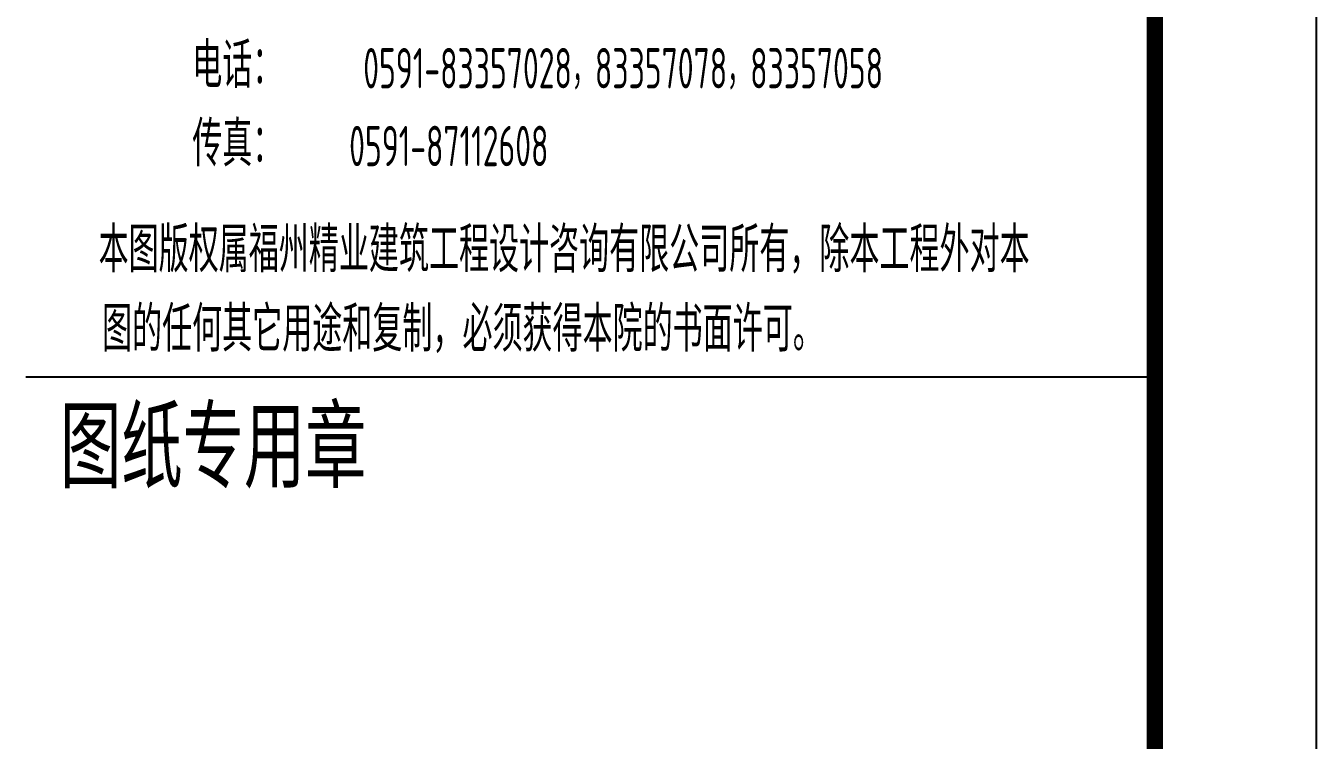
# Model space of a CAD drawing. Extents: x 627893 to 789462, y -407363 to 145317.
# Drawn here: x 734006 to 742006, y -197817 to -193390 of the extents above; entities that cross this region are included whole.
import ezdxf
from ezdxf.enums import TextEntityAlignment as Align

# ---------------------------------------------------------------- set-up
doc = ezdxf.new("R2010")
doc.units = 0
doc.header["$LTSCALE"] = 100
for name, color, linetype in [('PUB_TITLE', 4, 'CONTINUOUS'), ('tk', 7, 'CONTINUOUS'), ('tk图框', 7, 'CONTINUOUS')]:
    doc.layers.add(name, color=color, linetype=linetype)
doc.styles.add('HZTXT2', font='tssdeng.shx', dxfattribs={"width": 0.7, "bigfont": 'tssdchn.shx'})
doc.styles.add('TK', font='tssdeng.shx', dxfattribs={"width": 0.7, "bigfont": 'tssdchn.shx'})

# ---------------------------------------------------------------- blocks, each defined once
blk = doc.blocks.new('A$C00BC0004')
at = {"layer": 'tk图框', "color": 2, "style": 'TK'}
for s, height, width, p in [('电话：', 280, 0.7, (-5688.6, -3523.1)), ('0591-83357028，83357078，83357058', 250, 0.6, (-3296.7, -3559)), ('传真：', 280, 0.7, (-5688.6, -4008.6)), ('0591-87112608', 250, 0.6, (-4377.6, -4037.2))]:
    blk.add_text(s, height=height, dxfattribs=dict(at, width=width)).set_placement(p, align=Align.MIDDLE)
at = {"layer": 'tk图框', "color": 2, "style": 'HZTXT2', "width": 0.7}
for s, p in [('本图版权属福州精业建筑工程设计咨询有限公司所有，除本工程外对本', (-6548.7, -4819.7)), ('图的任何其它用途和复制，必须获得本院的书面许可。', (-6527.3, -5311.9))]:
    blk.add_text(s, height=280, dxfattribs=at).set_placement(p)

msp = doc.modelspace()

# ---------------------------------------------------------------- linework, layer by layer
at = {"layer": 'PUB_TITLE'}
msp.add_line((734005.8, -195565.6), (741005.8, -195565.6), dxfattribs=at)
at = {"layer": 'tk', "color": 5}
msp.add_lwpolyline([(657905.8, -248497.4), (657905.8, -189097.4), (742005.8, -189097.4), (742005.8, -248497.4)], close=True, dxfattribs=at)
at = {"layer": 'tk', "const_width": 100}
msp.add_lwpolyline([(660405.8, -247497.4), (741005.8, -247497.4), (741005.8, -190097.4), (660405.8, -190097.4)], close=True, dxfattribs=at)

# ---------------------------------------------------------------- block references
at = {"layer": 'tk图框'}
msp.add_blockref('A$C00BC0004', (741005.8, -190097.4), dxfattribs=at)

# ---------------------------------------------------------------- texts
at = {"layer": 'PUB_TITLE', "style": 'HZTXT2', "width": 0.8}
msp.add_text('图纸专用章', height=500, dxfattribs=at).set_placement((735167.8, -195976.7), align=Align.MIDDLE)

doc.saveas('drawing.dxf')
